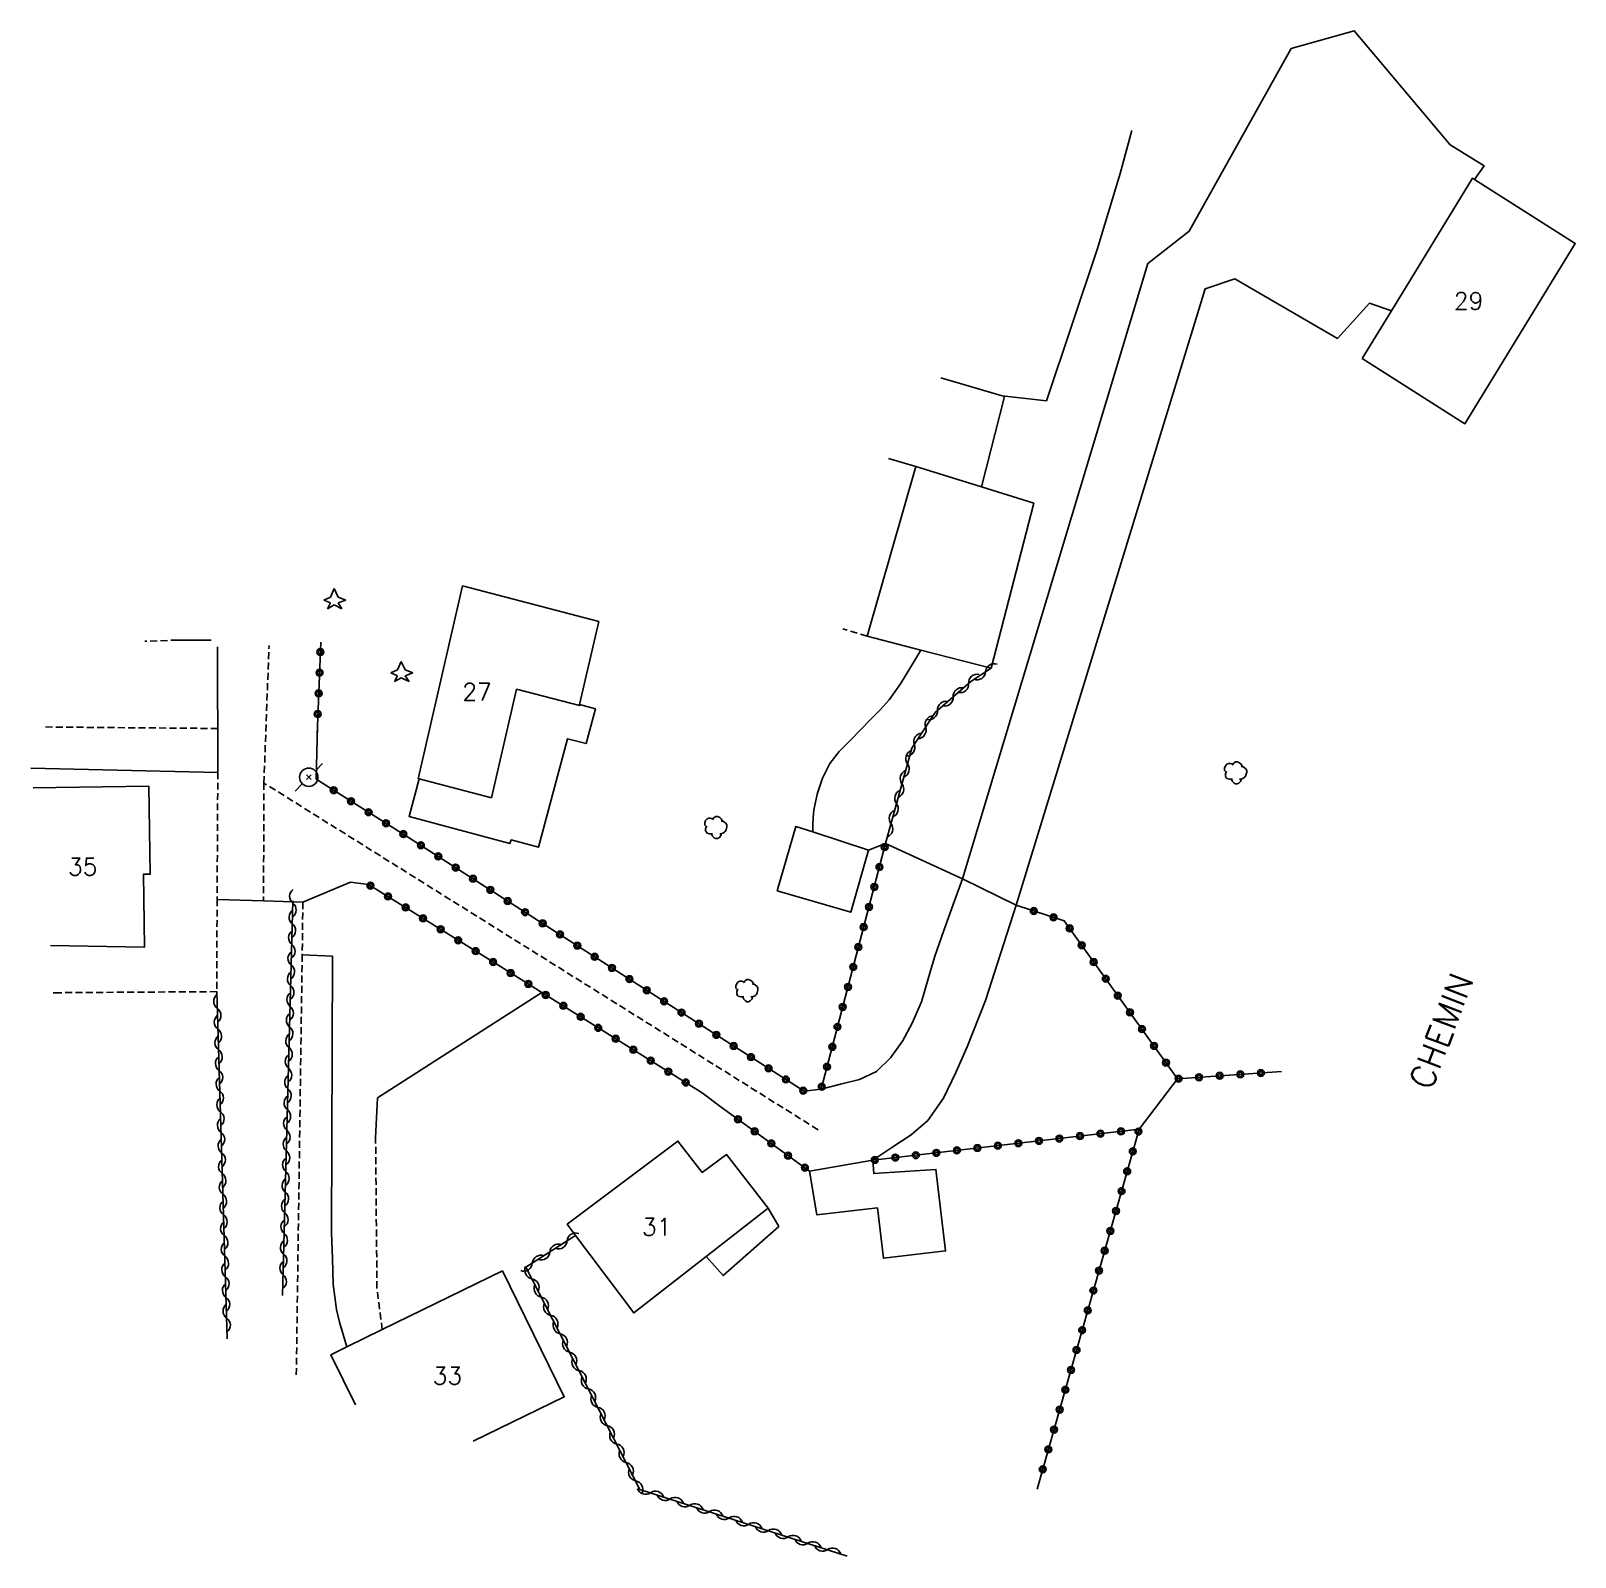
# Model space of a CAD drawing. Header units: millimetres. Extents: x 143000 to 143957, y 139149 to 140000.
# Drawn here: x 143218.2 to 143330.3, y 139307.6 to 139418.5 of the extents above; entities that cross this region are included whole.
import ezdxf
from ezdxf.enums import TextEntityAlignment as Align

# ---------------------------------------------------------------- set-up
doc = ezdxf.new("R2010")
doc.units = ezdxf.units.MM
doc.linetypes.add('DASHED', pattern=[0.75, 0.5, -0.25])
doc.layers.get('0').update_dxf_attribs({"linetype": 'CONTINUOUS'})
for name, color, linetype in [('W0017', 7, 'CONTINUOUS'), ('W0070', 7, 'DASHED'), ('W0101', 7, 'CONTINUOUS'), ('W0104', 1, 'CONTINUOUS'), ('W0112', 1, 'DASHED'), ('W0211', 2, 'CONTINUOUS'), ('W0214', 2, 'CONTINUOUS'), ('W0300', 7, 'CONTINUOUS'), ('W0303', 7, 'CONTINUOUS'), ('W0310', 3, 'CONTINUOUS'), ('W0323', 7, 'CONTINUOUS'), ('W0330', 7, 'CONTINUOUS'), ('W0473', 7, 'CONTINUOUS'), ('W0989', 7, 'CONTINUOUS'), ('W0991', 7, 'CONTINUOUS')]:
    doc.layers.add(name, color=color, linetype=linetype)
doc.styles.get("Standard").update_dxf_attribs({"font": 'romans.shx', "width": 0.85})

# ---------------------------------------------------------------- blocks, each defined once
blk = doc.blocks.new('T473')
for p, q in [((-0.166667, 0.166667), (0.166667, -0.166667)), ((-0.166667, -0.166667), (0.166667, 0.166667)), ((0.500001, 0.500001), (1.000002, 1.000002)), ((-1.000002, -1.000002), (-0.500001, -0.500001))]:
    blk.add_line(p, q)
blk.add_ellipse((0, 0), major_axis=(0.471405, 0.471405), ratio=1, start_param=5.4977871438, end_param=11.780972451)
blk = doc.blocks.new('T300')
for p, q in [((-0.8, 0.51), (-0.86, 0.34)), ((-0.86, 0.34), (-0.86, 0.17)), ((-0.86, 0.17), (-0.74, 0.06)), ((-0.69, 0.63), (-0.8, 0.51)), ((-0.8, -0.06), (-0.74, 0.06)), ((-0.74, 0.06), (-0.69, 0.11)), ((-0.57, 0.69), (-0.69, 0.63)), ((-0.46, 0.69), (-0.57, 0.69)), ((-0.29, 0.63), (-0.46, 0.69)), ((-0.29, 0.63), (-0.17, 0.74)), ((-0.23, 0.57), (-0.29, 0.63)), ((-0.17, 0.74), (-0.06, 0.8)), ((-0.06, 0.8), (0.06, 0.8)), ((0.06, 0.8), (0.23, 0.74)), ((0.23, 0.74), (0.34, 0.63)), ((0.34, 0.63), (0.4, 0.51)), ((0.46, 0.46), (0.34, 0.46)), ((0.4, 0.51), (0.4, 0.46)), ((0.57, 0.4), (0.46, 0.46)), ((0.57, 0.4), (0.69, 0.29)), ((0.69, 0.29), (0.74, 0.17)), ((0.74, 0.06), (0.69, -0.17)), ((0.74, 0.17), (0.74, 0.06)), ((-0.8, -0.17), (-0.8, -0.06)), ((-0.8, -0.23), (-0.8, -0.17)), ((-0.74, -0.34), (-0.8, -0.23)), ((-0.69, -0.4), (-0.74, -0.34)), ((-0.51, -0.46), (-0.69, -0.4)), ((-0.4, -0.46), (-0.51, -0.46)), ((-0.4, -0.46), (-0.34, -0.46)), ((-0.34, -0.46), (-0.34, -0.4)), ((-0.34, -0.51), (-0.34, -0.46)), ((-0.29, -0.63), (-0.34, -0.51)), ((-0.17, -0.74), (-0.29, -0.63)), ((-0.06, -0.8), (-0.17, -0.74)), ((0.06, -0.8), (-0.06, -0.8)), ((0.17, -0.74), (0.06, -0.8)), ((0.23, -0.69), (0.17, -0.74)), ((0.29, -0.46), (0.23, -0.46)), ((0.29, -0.63), (0.23, -0.69)), ((0.46, -0.4), (0.29, -0.46)), ((0.34, -0.51), (0.29, -0.63)), ((0.34, -0.51), (0.34, -0.46)), ((0.57, -0.34), (0.46, -0.4)), ((0.63, -0.29), (0.57, -0.34)), ((0.69, -0.17), (0.63, -0.29))]:
    blk.add_line(p, q)
blk = doc.blocks.new('T303')
for p, q in [((-0.77, 0), (-0.28, 0.21)), ((-0.28, -0.21), (-0.77, 0)), ((-0.28, 0.21), (0, 0.83)), ((0, 0.83), (0.28, 0.21)), ((0.28, 0.21), (0.83, 0)), ((0.83, 0), (0.28, -0.21)), ((-0.49, -0.63), (-0.28, -0.21)), ((0, -0.35), (-0.49, -0.63)), ((0.56, -0.63), (0, -0.35)), ((0.28, -0.21), (0.56, -0.63))]:
    blk.add_line(p, q)
blk = doc.blocks.new('t323o')
at = {"color": 0, "linetype": 'Continuous'}
for radius in [0.25, 0.15]:
    blk.add_circle((0, 0), radius, dxfattribs=at)
blk = doc.blocks.new('t310o')
at = {"color": 0, "linetype": 'Continuous'}
for centre, start, end in [((-0.5, 0.38), 216.8699, 323.1304), ((0.5, -0.37), 36.8699, 143.1303)]:
    blk.add_arc(centre, 0.625, start, end, dxfattribs=at)

msp = doc.modelspace()

# ---------------------------------------------------------------- linework, layer by layer
at = {"layer": 'W0017'}
for points in [[(143323.03, 139407.7), (143323.73, 139408.7), (143321.26, 139410.21), (143314.3, 139418.5), (143309.73, 139417.22), (143302.32, 139403.95), (143299.32, 139401.61), (143285.85, 139356.91)], [(143279.33, 139336.48), (143280.72, 139337.39), (143282.11, 139338.31), (143283.33, 139339.37), (143284.47, 139340.99), (143285.36, 139342.84), (143286.18, 139344.72), (143287.52, 139348.08), (143288.63, 139351.54), (143289.74, 139355), (143303.48, 139399.77), (143305.64, 139400.48), (143313.08, 139396.16), (143315.41, 139398.71), (143317, 139398.16)], [(143228.85, 139374.25), (143231.27, 139374.24)], [(143231.76, 139364.64), (143218.18, 139364.96)], [(143285.85, 139356.91), (143285.17, 139355.04), (143284.5, 139353.17), (143283.84, 139351.29), (143283.35, 139349.64), (143282.86, 139347.98), (143282.2, 139346.42), (143281.48, 139345.13), (143280.63, 139343.9), (143279.61, 139342.92), (143278.38, 139342.34), (143276.98, 139341.99), (143275.58, 139341.64)], [(143237.89, 139351.38), (143240.08, 139351.29), (143240.02, 139331.21)], [(143243.22, 139338.11), (143243.37, 139341), (143255.3, 139348.65)], [(143240.02, 139331.21), (143240.09, 139329.34), (143240.15, 139327.47), (143240.38, 139325.63), (143240.6, 139324.72), (143240.86, 139323.81), (143241.12, 139322.91)]]:
    msp.add_lwpolyline(points, dxfattribs=at)
at = {"layer": 'W0070'}
for points in [[(143275.36, 139338.69), (143235.11, 139363.87), (143235.48, 139373.87)], [(143235.11, 139363.87), (143235.08, 139355.31)]]:
    msp.add_lwpolyline(points, dxfattribs=at)
at = {"layer": 'W0101'}
for points in [[(143314.88, 139394.7), (143317, 139398.16), (143322.89, 139407.79), (143323.03, 139407.7), (143330.35, 139403.06), (143322.34, 139389.96)], [(143251.65, 139362.8), (143246.39, 139364.17), (143246.32, 139364.18), (143249.54, 139378.18), (143259.43, 139375.6), (143258.04, 139369.57), (143258.02, 139369.49), (143253.46, 139370.68)], [(143271.74, 139332.99), (143267.23, 139329.49), (143261.97, 139325.39), (143257.75, 139331.01), (143257.14, 139331.83), (143265.18, 139337.86), (143266.95, 139335.59), (143268.7, 139336.9)]]:
    msp.add_lwpolyline(points, close=True, dxfattribs=at)
for points in [[(143218.34, 139363.52), (143226.76, 139363.64), (143226.85, 139357.26), (143226.36, 139357.25), (143226.43, 139351.94), (143219.61, 139352.08)], [(143241.75, 139318.7), (143239.97, 139322.35), (143241.12, 139322.91), (143243.7, 139324.17), (143252.45, 139328.45)], [(143252.45, 139328.45), (143256.92, 139319.3), (143250.3, 139316.07)]]:
    msp.add_lwpolyline(points, dxfattribs=at)
at = {"layer": 'W0104'}
for points in [[(143284.27, 139393.29), (143288.74, 139391.99), (143288.91, 139391.94), (143287.22, 139385.38)], [(143282.45, 139386.87), (143280.48, 139387.44)], [(143258.04, 139369.57), (143259.19, 139369.26), (143258.51, 139366.73), (143257.16, 139367.09), (143255.05, 139359.2), (143253.06, 139359.74), (143252.98, 139359.47), (143245.65, 139361.44), (143246.39, 139364.17)], [(143271.74, 139332.99), (143272.5, 139331.67), (143268.46, 139328.1), (143267.23, 139329.49)]]:
    msp.add_lwpolyline(points, dxfattribs=at)
for points in [[(143287.94, 139372.21), (143282.83, 139373.53), (143278.92, 139374.54), (143282.45, 139386.87), (143287.22, 139385.38), (143291.02, 139384.19)], [(143272.4, 139356.03), (143273.75, 139360.72), (143274.98, 139360.32), (143279.03, 139359), (143277.73, 139354.49)], [(143274.74, 139335.69), (143279.33, 139336.48), (143279.4, 139335.51), (143283.92, 139335.81), (143284.62, 139329.89), (143280.1, 139329.35), (143279.67, 139333.02), (143275.28, 139332.5)]]:
    msp.add_lwpolyline(points, close=True, dxfattribs=at)
at = {"layer": 'W0112'}
for points in [[(143278.92, 139374.54), (143277.15, 139375.07)], [(143228.85, 139374.25), (143226.46, 139374.17)], [(143231.75, 139367.83), (143219.23, 139367.94)], [(143231.76, 139364.64), (143231.71, 139355.42), (143231.68, 139348.72), (143219.92, 139348.64), (143219.81, 139348.64)], [(143237.94, 139355.21), (143237.89, 139351.38), (143237.46, 139320.79)], [(143243.7, 139324.17), (143243.32, 139327.19), (143243.22, 139338.11)]]:
    msp.add_lwpolyline(points, dxfattribs=at)
at = {"layer": 'W0211'}
for points in [[(143288.74, 139391.99), (143291.94, 139391.63), (143293.78, 139397.12), (143295.63, 139402.61), (143297.29, 139408.15), (143298.14, 139411.27)], [(143279.03, 139359), (143280.26, 139359.47)]]:
    msp.add_lwpolyline(points, dxfattribs=at)
at = {"layer": 'W0214'}
msp.add_lwpolyline([(143274.98, 139360.32), (143274.99, 139360.85), (143275.01, 139361.37), (143275.05, 139361.89), (143275.29, 139363.07), (143275.68, 139364.22), (143276.22, 139365.28), (143276.88, 139366.16), (143277.68, 139366.97), (143278.48, 139367.77), (143279.17, 139368.48), (143279.87, 139369.18), (143280.53, 139369.92), (143281.35, 139371.08), (143282.09, 139372.3), (143282.83, 139373.53)], dxfattribs=at)
at = {"layer": 'W0310'}
for points in [[(143280.26, 139359.47), (143282.17, 139366.39), (143283.87, 139368.99), (143286.46, 139371.25), (143287.94, 139372.21)], [(143236.47, 139326.65), (143237.22, 139355.31)], [(143231.68, 139348.72), (143232.45, 139323.51)], [(143257.75, 139331.01), (143254.14, 139328.71), (143262.42, 139312.57), (143277.47, 139307.73)]]:
    msp.add_lwpolyline(points, dxfattribs=at)
at = {"layer": 'W0323'}
for points in [[(143239.24, 139374.1), (143238.99, 139368), (143238.97, 139367.38)], [(143238.9, 139364.15), (143245.55, 139359.96), (143274.34, 139341.49), (143275.58, 139341.64), (143280.26, 139359.47)], [(143266.93, 139341.38), (143255.3, 139348.65), (143252.29, 139350.54), (143242.71, 139356.51), (143241.39, 139356.67)], [(143289.74, 139355), (143293.24, 139353.86), (143301.47, 139342.39), (143309.02, 139342.91)], [(143274.74, 139335.69), (143268.32, 139340.33)], [(143279.33, 139336.48), (143298.68, 139338.73), (143291.27, 139312.58)]]:
    msp.add_lwpolyline(points, dxfattribs=at)
at = {"layer": 'W0330'}
for points in [[(143231.74, 139373.76), (143231.76, 139364.64)], [(143238.99, 139368), (143238.9, 139364.15)], [(143285.85, 139356.91), (143280.26, 139359.47)], [(143237.94, 139355.21), (143241.39, 139356.67)], [(143285.85, 139356.91), (143289.74, 139355)], [(143231.71, 139355.42), (143235.08, 139355.31), (143237.94, 139355.21)], [(143298.68, 139338.73), (143301.47, 139342.39)], [(143266.93, 139341.38), (143268.32, 139340.33)]]:
    msp.add_lwpolyline(points, dxfattribs=at)

# ---------------------------------------------------------------- block references
at = {"layer": 'W0300', "rotation": 359.9999899820874}
for p in [(143305.75, 139364.6), (143267.99, 139360.63), (143270.25, 139348.79)]:
    msp.add_blockref('T300', p, dxfattribs=at)
at = {"layer": 'W0303', "rotation": 359.9999899820874}
for p in [(143240.22, 139377.16), (143245.09, 139371.87)]:
    msp.add_blockref('T303', p, dxfattribs=at)
at = {"layer": 'W0310'}
for p, rotation in [((143287.53, 139371.95), 33.27573645895755), ((143286.3, 139371.1), 41.06372610560113), ((143285.17, 139370.12), 41.06372610560113), ((143284.04, 139369.13), 41.06372610560113), ((143283.17, 139367.92), 56.83692826522618), ((143282.35, 139366.66), 56.83692826522618), ((143281.86, 139365.26), 74.59350944855889), ((143281.46, 139363.81), 74.59350944855889), ((143281.06, 139362.37), 74.59350944855889), ((143280.66, 139360.92), 74.59350944855889), ((143237.22, 139355.14), 88.49272198757924), ((143237.18, 139353.64), 88.49272198757924), ((143237.14, 139352.14), 88.49272198757924), ((143237.1, 139350.64), 88.49272198757924), ((143237.06, 139349.15), 88.49272198757924), ((143231.72, 139347.5), 271.7538922662008), ((143237.02, 139347.65), 88.49272198757924), ((143231.76, 139346), 271.7538922662008), ((143236.98, 139346.15), 88.49272198757924), ((143231.81, 139344.5), 271.7538922662008), ((143236.94, 139344.65), 88.49272198757924), ((143231.85, 139343), 271.7538922662008), ((143236.9, 139343.15), 88.49272198757924), ((143231.9, 139341.5), 271.7538922662008), ((143236.86, 139341.65), 88.49272198757924), ((143231.95, 139340), 271.7538922662008), ((143236.82, 139340.15), 88.49272198757924), ((143231.99, 139338.5), 271.7538922662008), ((143236.78, 139338.65), 88.49272198757924), ((143232.04, 139337), 271.7538922662008), ((143236.75, 139337.15), 88.49272198757924), ((143232.08, 139335.5), 271.7538922662008), ((143236.71, 139335.65), 88.49272198757924), ((143232.13, 139334), 271.7538922662008), ((143236.67, 139334.15), 88.49272198757924), ((143232.17, 139332.5), 271.7538922662008), ((143236.63, 139332.65), 88.49272198757924), ((143232.22, 139331), 271.7538922662008), ((143236.59, 139331.15), 88.49272198757924), ((143257.13, 139330.62), 212.4814438167544), ((143232.27, 139329.5), 271.7538922662008), ((143236.55, 139329.65), 88.49272198757924), ((143254.6, 139329), 212.4814438167544), ((143255.87, 139329.81), 212.4814438167544), ((143232.31, 139328.01), 271.7538922662008), ((143236.51, 139328.15), 88.49272198757924), ((143254.57, 139327.86), 297.1879450285586), ((143232.36, 139326.51), 271.7538922662008), ((143255.25, 139326.53), 297.1879450285586), ((143232.4, 139325.01), 271.7538922662008), ((143255.94, 139325.2), 297.1879450285586), ((143256.63, 139323.86), 297.1879450285586), ((143257.31, 139322.53), 297.1879450285586), ((143258, 139321.19), 297.1879450285586), ((143258.68, 139319.86), 297.1879450285586), ((143259.37, 139318.52), 297.1879450285586), ((143260.05, 139317.19), 297.1879450285586), ((143260.74, 139315.86), 297.1879450285586), ((143261.42, 139314.52), 297.1879450285586), ((143262.11, 139313.19), 297.1879450285586), ((143263.19, 139312.32), 342.1832483098719), ((143264.62, 139311.87), 342.1832483098719), ((143266.05, 139311.41), 342.1832483098719), ((143267.48, 139310.95), 342.1832483098719), ((143268.91, 139310.49), 342.1832483098719), ((143270.33, 139310.03), 342.1832483098719), ((143271.76, 139309.57), 342.1832483098719), ((143273.19, 139309.11), 342.1832483098719), ((143274.62, 139308.65), 342.1832483098719), ((143276.05, 139308.19), 342.1832483098719)]:
    msp.add_blockref('t310o', p, dxfattribs=dict(at, rotation=rotation))
at = {"layer": 'W0323'}
for p, rotation in [((143239.21, 139373.38), 267.6911423274659), ((143239.15, 139371.88), 267.6911423274659), ((143239.08, 139370.38), 267.6911423274659), ((143239.02, 139368.88), 267.6911423274659), ((143240.17, 139363.35), 327.8067801907994), ((143241.44, 139362.55), 327.8067801907994), ((143242.71, 139361.75), 327.8067801907994), ((143243.97, 139360.95), 327.8067801907994), ((143245.24, 139360.16), 327.8067801907994), ((143246.51, 139359.35), 327.3114659358091), ((143247.77, 139358.54), 327.3114659358091), ((143280.2, 139359.22), 75.3013504615453), ((143249.03, 139357.73), 327.3114659358091), ((143279.82, 139357.77), 75.3013504615453), ((143242.85, 139356.42), 148.0694428248729), ((143250.3, 139356.92), 327.3114659358091), ((143279.44, 139356.32), 75.3013504615453), ((143244.12, 139355.63), 148.0694428248729), ((143251.56, 139356.11), 327.3114659358091), ((143252.82, 139355.3), 327.3114659358091), ((143245.4, 139354.83), 148.0694428248729), ((143246.67, 139354.04), 148.0694428248729), ((143254.08, 139354.49), 327.3114659358091), ((143279.06, 139354.87), 75.3013504615453), ((143291.03, 139354.58), 341.8598810597103), ((143292.46, 139354.11), 341.8598810597103), ((143247.94, 139353.25), 148.0694428248729), ((143255.35, 139353.68), 327.3114659358091), ((143256.61, 139352.87), 327.3114659358091), ((143278.67, 139353.41), 75.3013504615453), ((143293.64, 139353.31), 305.6717557708332), ((143249.22, 139352.45), 148.0694428248729), ((143257.87, 139352.06), 327.3114659358091), ((143278.29, 139351.96), 75.3013504615453), ((143294.51, 139352.09), 305.6717557708332), ((143250.49, 139351.66), 148.0694428248729), ((143251.76, 139350.87), 148.0694428248729), ((143259.13, 139351.25), 327.3114659358091), ((143295.38, 139350.87), 305.6717557708332), ((143253.03, 139350.07), 147.9758430425395), ((143260.39, 139350.44), 327.3114659358091), ((143261.66, 139349.63), 327.3114659358091), ((143277.91, 139350.51), 75.3013504615453), ((143296.26, 139349.65), 305.6717557708332), ((143254.31, 139349.28), 147.9758430425395), ((143255.58, 139348.48), 147.976909819787), ((143262.92, 139348.82), 327.3114659358091), ((143277.53, 139349.06), 75.3013504615453), ((143297.13, 139348.43), 305.6717557708332), ((143256.85, 139347.69), 147.976909819787), ((143264.18, 139348.01), 327.3114659358091), ((143277.15, 139347.61), 75.3013504615453), ((143258.12, 139346.89), 147.976909819787), ((143265.44, 139347.2), 327.3114659358091), ((143266.71, 139346.39), 327.3114659358091), ((143298.01, 139347.21), 305.6717557708332), ((143259.39, 139346.09), 147.976909819787), ((143260.66, 139345.3), 147.976909819787), ((143267.97, 139345.58), 327.3114659358091), ((143276.77, 139346.16), 75.3013504615453), ((143298.88, 139346), 305.6717557708332), ((143261.94, 139344.5), 147.976909819787), ((143269.23, 139344.77), 327.3114659358091), ((143270.49, 139343.96), 327.3114659358091), ((143276.39, 139344.71), 75.3013504615453), ((143299.76, 139344.78), 305.6717557708332), ((143263.21, 139343.71), 147.976909819787), ((143264.48, 139342.91), 147.976909819787), ((143271.76, 139343.15), 327.3114659358091), ((143276.01, 139343.26), 75.3013504615453), ((143300.63, 139343.56), 305.6717557708332), ((143265.75, 139342.12), 147.976909819787), ((143273.02, 139342.34), 327.3114659358091), ((143275.63, 139341.81), 75.3013504615453), ((143301.54, 139342.4), 3.932295005443774), ((143303.03, 139342.5), 3.932295005443774), ((143304.53, 139342.61), 3.932295005443774), ((143306.03, 139342.71), 3.932295005443774), ((143307.52, 139342.81), 3.932295005443774), ((143274.28, 139341.53), 327.3114659358091), ((143269.54, 139339.45), 144.1695185530433), ((143270.75, 139338.57), 144.1695185530433), ((143295.87, 139338.4), 6.637475894811192), ((143297.36, 139338.57), 6.637475894811192), ((143298.63, 139338.56), 254.1880703057536), ((143271.97, 139337.69), 144.1695185530433), ((143286.93, 139337.36), 6.637475894811192), ((143288.42, 139337.53), 6.637475894811192), ((143289.91, 139337.71), 6.637475894811192), ((143291.4, 139337.88), 6.637475894811192), ((143292.89, 139338.05), 6.637475894811192), ((143294.38, 139338.23), 6.637475894811192), ((143273.18, 139336.81), 144.1695185530433), ((143279.48, 139336.49), 6.637475894811192), ((143280.97, 139336.67), 6.637475894811192), ((143282.46, 139336.84), 6.637475894811192), ((143283.95, 139337.01), 6.637475894811192), ((143285.44, 139337.19), 6.637475894811192), ((143298.22, 139337.12), 254.1880703057536), ((143274.4, 139335.94), 144.1695185530433), ((143297.81, 139335.67), 254.1880703057536), ((143297.4, 139334.23), 254.1880703057536), ((143297, 139332.79), 254.1880703057536), ((143296.59, 139331.34), 254.1880703057536), ((143296.18, 139329.9), 254.1880703057536), ((143295.77, 139328.46), 254.1880703057536), ((143295.36, 139327.01), 254.1880703057536), ((143294.95, 139325.57), 254.1880703057536), ((143294.54, 139324.13), 254.1880703057536), ((143294.13, 139322.69), 254.1880703057536), ((143293.73, 139321.24), 254.1880703057536), ((143293.32, 139319.8), 254.1880703057536), ((143292.91, 139318.36), 254.1880703057536), ((143292.5, 139316.91), 254.1880703057536), ((143292.09, 139315.47), 254.1880703057536), ((143291.68, 139314.03), 254.1880703057536)]:
    msp.add_blockref('t323o', p, dxfattribs=dict(at, rotation=rotation))
at = {"layer": 'W0473', "rotation": 359.9999899820874}
msp.add_blockref('T473', (143238.37, 139364.29), dxfattribs=at)

# ---------------------------------------------------------------- texts
at = {"layer": 'W0989'}
msp.add_text('CHEMIN', height=1.75, rotation=69.104, dxfattribs=at).set_placement((143319.89, 139341.48))
at = {"layer": 'W0991'}
for s, p in [('29', (143322.61, 139398.88)), ('27', (143250.59, 139370.49)), ('35', (143221.95, 139357.79)), ('31', (143263.64, 139331.63)), ('33', (143248.44, 139320.82))]:
    msp.add_text(s, height=1.25, dxfattribs=at).set_placement(p, align=Align.MIDDLE_CENTER)

doc.saveas('drawing.dxf')
